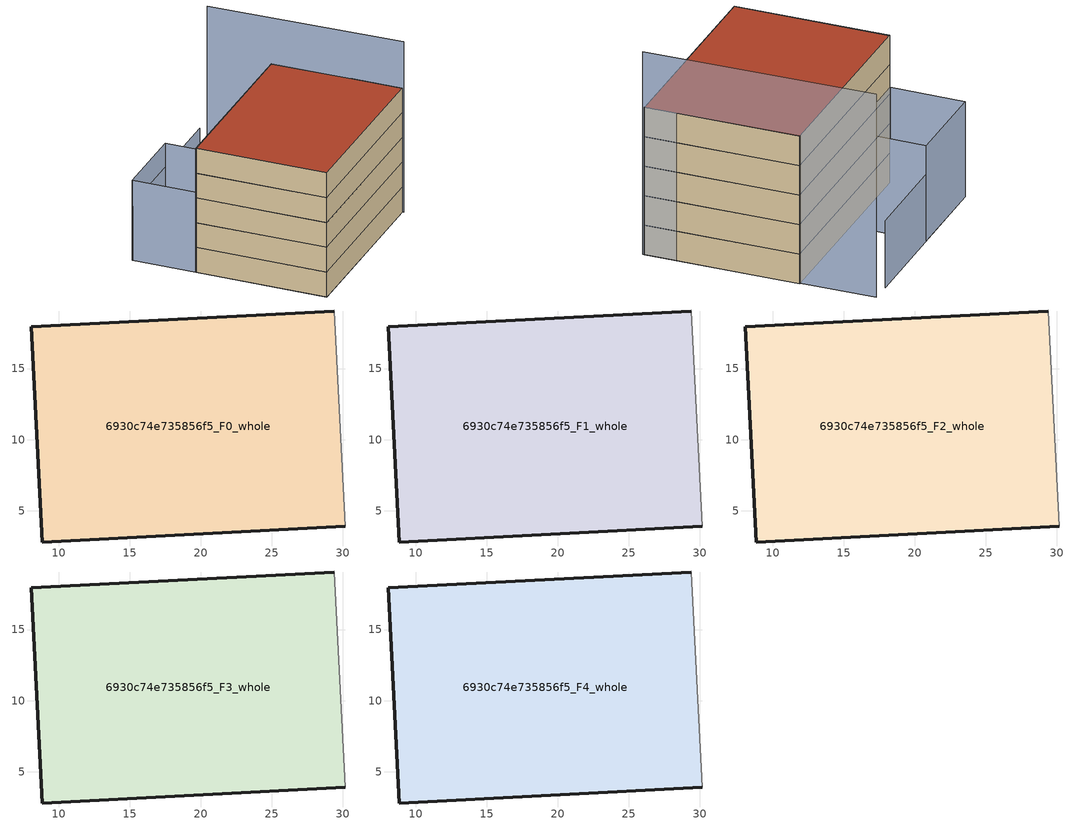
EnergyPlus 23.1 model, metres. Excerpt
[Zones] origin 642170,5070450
6930c74e735856f5_F0_whole
 floor ground (EU_floor_Construction): 30.18,3.91 29.39,19.05 8.05,17.94 8.84,2.79 z0
 wall outside (EU_wall_Construction): 30.18,3.91 8.84,2.79 8.05,17.94 29.39,19.05 z0:3
 wall adiabatic (EU_wall_Construction): 29.39,19.05 30.18,3.91 z0:3
6930c74e735856f5_F1_whole
 floor to 6930c74e735856f5_F0_whole (EU_floor_Construction): 30.18,3.91 29.39,19.05 8.05,17.94 8.84,2.79 z3
 wall outside (EU_wall_Construction): 30.18,3.91 8.84,2.79 8.05,17.94 29.39,19.05 z3:6
 wall adiabatic (EU_wall_Construction): 29.39,19.05 30.18,3.91 z3:6
6930c74e735856f5_F2_whole
 floor to 6930c74e735856f5_F1_whole (EU_floor_Construction): 30.18,3.91 29.39,19.05 8.05,17.94 8.84,2.79 z6
 wall outside (EU_wall_Construction): 30.18,3.91 8.84,2.79 8.05,17.94 29.39,19.05 z6:9
 wall adiabatic (EU_wall_Construction): 29.39,19.05 30.18,3.91 z6:9
6930c74e735856f5_F3_whole
 floor to 6930c74e735856f5_F2_whole (EU_floor_Construction): 30.18,3.91 29.39,19.05 8.05,17.94 8.84,2.79 z9
 wall outside (EU_wall_Construction): 30.18,3.91 8.84,2.79 8.05,17.94 29.39,19.05 z9:12
 wall adiabatic (EU_wall_Construction): 29.39,19.05 30.18,3.91 z9:12
6930c74e735856f5_F4_whole
 floor to 6930c74e735856f5_F3_whole (EU_floor_Construction): 30.18,3.91 29.39,19.05 8.05,17.94 8.84,2.79 z12
 wall outside (EU_wall_Construction): 30.18,3.91 8.84,2.79 8.05,17.94 29.39,19.05 z12:15
 wall adiabatic (EU_wall_Construction): 29.39,19.05 30.18,3.91 z12:15
 roof outside (EU_roof_Construction): 29.39,19.05 30.18,3.91 8.84,2.79 8.05,17.94 z15
shading: 30.23,3.79 28.74,26.4 z0:20.6; 7.61,25.27 16.92,25.77 / 16.92,25.77 17.31,18.47 / 17.31,18.47 8.01,17.97 / 8.01,17.97 7.61,25.27 z0:9.7; 26.73,26.32 7.71,25.26 z0:6.8
[Building]
EU S2 Campaign: North Axis=0; Terrain=City; Solar Distribution=FullExterior
[Site:Location]
Lyon-Bron: Latitude=45.75; Longitude=5; Time Zone=1; Elevation=198
[SizingPeriod:WeatherFileDays]
AnnualSizingPeriod: Begin Month=1; Begin Day of Month=1; End Month=12; End Day of Month=31; Day of Week for Start Day=Monday; Use Weather File Daylight Saving Period=No; Use Weather File Rain and Snow Indicators=No
[MATERIAL]
EU_InternalMass_Material: Roughness=MediumRough; Thickness=0.1; Conductivity=1; Density=1800; Specific Heat=900; Thermal Absorptance=0.9; Solar Absorptance=0.7; Visible Absorptance=0.7
[MATERIAL:NOMASS] Roughness=MediumRough; Thermal Absorptance=0.9; Solar Absorptance=0.7; Visible Absorptance=0.7
Name | Thermal Resistance
EU_wall_NoMass | 0.776494
EU_roof_NoMass | 0.486893
EU_floor_NoMass | 0.421597
[CONSTRUCTION]
EU_wall_Construction: EU_wall_NoMass
EU_roof_Construction: EU_roof_NoMass
EU_floor_Construction: EU_floor_NoMass
EU_InternalMass_Construction: EU_InternalMass_Material
[ZONE] Type=1; Multiplier=1; Ceiling Height=autocalculate; Floor Area=autocalculate; Part of Total Floor Area=Yes
Name | Volume
6930c74e735856f5_F0_whole | 972.441
6930c74e735856f5_F1_whole; 6930c74e735856f5_F2_whole; 6930c74e735856f5_F3_whole; 6930c74e735856f5_F4_whole | 972.442
[INTERNALMASS] Construction=EU_InternalMass_Construction; Surface Area=324.147
Name | Zone or ZoneList
6930c74e735856f5_F0_whole_EU_InternalMass | 6930c74e735856f5_F0_whole
6930c74e735856f5_F1_whole_EU_InternalMass | 6930c74e735856f5_F1_whole
6930c74e735856f5_F2_whole_EU_InternalMass | 6930c74e735856f5_F2_whole
6930c74e735856f5_F3_whole_EU_InternalMass | 6930c74e735856f5_F3_whole
6930c74e735856f5_F4_whole_EU_InternalMass | 6930c74e735856f5_F4_whole
[OTHEREQUIPMENT] Fuel Type=Electricity; Design Level Calculation Method=Watts/Area; Power per Zone Floor Area=1; Fraction Latent=0; Fraction Radiant=0; Fraction Lost=0; Carbon Dioxide Generation Rate=0; EndUse Subcategory=EU_Step8_InternalGains
Name | Zone or ZoneList or Space or SpaceList | Schedule
EU_Step8_InternalGain_6930c74e735856f5_F0_whole_f000 | 6930c74e735856f5_F0_whole | EU_Step8_GainSchedule_6930c74e735856f5_F0_whole_f000
EU_Step8_InternalGain_6930c74e735856f5_F1_whole_f000 | 6930c74e735856f5_F1_whole | EU_Step8_GainSchedule_6930c74e735856f5_F1_whole_f000
EU_Step8_InternalGain_6930c74e735856f5_F2_whole_f000 | 6930c74e735856f5_F2_whole | EU_Step8_GainSchedule_6930c74e735856f5_F2_whole_f000
EU_Step8_InternalGain_6930c74e735856f5_F3_whole_f000 | 6930c74e735856f5_F3_whole | EU_Step8_GainSchedule_6930c74e735856f5_F3_whole_f000
EU_Step8_InternalGain_6930c74e735856f5_F4_whole_f000 | 6930c74e735856f5_F4_whole | EU_Step8_GainSchedule_6930c74e735856f5_F4_whole_f000
[ZONEVENTILATION:DESIGNFLOWRATE] Schedule=EU_AlwaysOn; Design Flow Rate Calculation Method=AirChanges/Hour; Air Changes per Hour=0.693814; Ventilation Type=Natural; Fan Pressure Rise=0; Fan Total Efficiency=1; Constant Term Coefficient=1; Temperature Term Coefficient=0; Velocity Term Coefficient=0; Velocity Squared Term Coefficient=0; Minimum Indoor Temperature=-100; Maximum Indoor Temperature=100; Delta Temperature=-100; Minimum Outdoor Temperature=-100; Maximum Outdoor Temperature=100; Maximum Wind Speed=40
Name | Zone or ZoneList or Space or SpaceList
EU_ConstantAir_6930c74e735856f5_F0_whole | 6930c74e735856f5_F0_whole
EU_ConstantAir_6930c74e735856f5_F1_whole | 6930c74e735856f5_F1_whole
EU_ConstantAir_6930c74e735856f5_F2_whole | 6930c74e735856f5_F2_whole
EU_ConstantAir_6930c74e735856f5_F3_whole | 6930c74e735856f5_F3_whole
EU_ConstantAir_6930c74e735856f5_F4_whole | 6930c74e735856f5_F4_whole
[HVACTEMPLATE:THERMOSTAT] Constant Heating Setpoint=20; Constant Cooling Setpoint=50
EU_HeatOnly_6930c74e735856f5_F0_whole; EU_HeatOnly_6930c74e735856f5_F1_whole; EU_HeatOnly_6930c74e735856f5_F2_whole; EU_HeatOnly_6930c74e735856f5_F3_whole; EU_HeatOnly_6930c74e735856f5_F4_whole
[HVACTEMPLATE:ZONE:IDEALLOADSAIRSYSTEM] System Availability Schedule=EU_AlwaysOn; Maximum Heating Supply Air Temperature=50; Minimum Cooling Supply Air Temperature=13; Maximum Heating Supply Air Humidity Ratio=0.0156; Minimum Cooling Supply Air Humidity Ratio=0.0077; Heating Limit=NoLimit; Cooling Limit=NoLimit; Heating Availability Schedule=EU_AlwaysOn; Cooling Availability Schedule=EU_CoolingOff; Dehumidification Control Type=ConstantSensibleHeatRatio; Cooling Sensible Heat Ratio=0.7; Dehumidification Setpoint=60; Humidification Control Type=None; Humidification Setpoint=30; Outdoor Air Method=None; Outdoor Air Flow Rate per Person=0.00944; Outdoor Air Flow Rate per Zone Floor Area=0; Outdoor Air Flow Rate per Zone=0; Demand Controlled Ventilation Type=None; Outdoor Air Economizer Type=NoEconomizer; Heat Recovery Type=None; Sensible Heat Recovery Effectiveness=0.7; Latent Heat Recovery Effectiveness=0.65
Name | Template Thermostat
6930c74e735856f5_F0_whole | EU_HeatOnly_6930c74e735856f5_F0_whole
6930c74e735856f5_F1_whole | EU_HeatOnly_6930c74e735856f5_F1_whole
6930c74e735856f5_F2_whole | EU_HeatOnly_6930c74e735856f5_F2_whole
6930c74e735856f5_F3_whole | EU_HeatOnly_6930c74e735856f5_F3_whole
6930c74e735856f5_F4_whole | EU_HeatOnly_6930c74e735856f5_F4_whole
[SIZING:ZONE] Zone Cooling Design Supply Air Temperature Input Method=SupplyAirTemperature; Zone Cooling Design Supply Air Temperature=13; Zone Heating Design Supply Air Temperature Input Method=SupplyAirTemperature; Zone Heating Design Supply Air Temperature=50; Zone Cooling Design Supply Air Humidity Ratio=0.008; Zone Heating Design Supply Air Humidity Ratio=0.008; Cooling Design Air Flow Method=DesignDay; Cooling Design Air Flow Rate=0; Cooling Minimum Air Flow per Zone Floor Area=0.000762; Cooling Minimum Air Flow=0; Cooling Minimum Air Flow Fraction=0.2; Heating Design Air Flow Method=DesignDay; Heating Design Air Flow Rate=0; Heating Maximum Air Flow per Zone Floor Area=0.002032; Heating Maximum Air Flow=0.141576; Heating Maximum Air Flow Fraction=0.3; Account for Dedicated Outdoor Air System=No; Dedicated Outdoor Air System Control Strategy=NeutralSupplyAir; Dedicated Outdoor Air Low Setpoint Temperature for Design=autosize; Dedicated Outdoor Air High Setpoint Temperature for Design=autosize; Zone Load Sizing Method=Sensible Load Only No Latent Load; Zone Latent Cooling Design Supply Air Humidity Ratio Input Method=HumidityRatioDifference; Zone Cooling Design Supply Air Humidity Ratio Difference=0.005; Zone Latent Heating Design Supply Air Humidity Ratio Input Method=HumidityRatioDifference; Zone Humidification Design Supply Air Humidity Ratio Difference=0.005
6930c74e735856f5_F0_whole; 6930c74e735856f5_F1_whole; 6930c74e735856f5_F2_whole; 6930c74e735856f5_F3_whole; 6930c74e735856f5_F4_whole
[SCHEDULE:CONSTANT]
Name | Hourly Value
EU_AlwaysOn | 1
EU_CoolingOff | 0
[SCHEDULE:FILE] Column Number=1; Rows to Skip at Top=0; Number of Hours of Data=8760; Column Separator=Comma; Interpolate to Timestep=No; Minutes per Item=60; Adjust Schedule for Daylight Savings=Yes
Name | File
EU_Step8_GainSchedule_6930c74e735856f5_F0_whole_f000 | ../../schedules/6930c74e735856f5/6930c74e735856f5_F0_whole_f000_gain.csv
EU_Step8_GainSchedule_6930c74e735856f5_F1_whole_f000 | ../../schedules/6930c74e735856f5/6930c74e735856f5_F1_whole_f000_gain.csv
EU_Step8_GainSchedule_6930c74e735856f5_F2_whole_f000 | ../../schedules/6930c74e735856f5/6930c74e735856f5_F2_whole_f000_gain.csv
EU_Step8_GainSchedule_6930c74e735856f5_F3_whole_f000 | ../../schedules/6930c74e735856f5/6930c74e735856f5_F3_whole_f000_gain.csv
EU_Step8_GainSchedule_6930c74e735856f5_F4_whole_f000 | ../../schedules/6930c74e735856f5/6930c74e735856f5_F4_whole_f000_gain.csv
